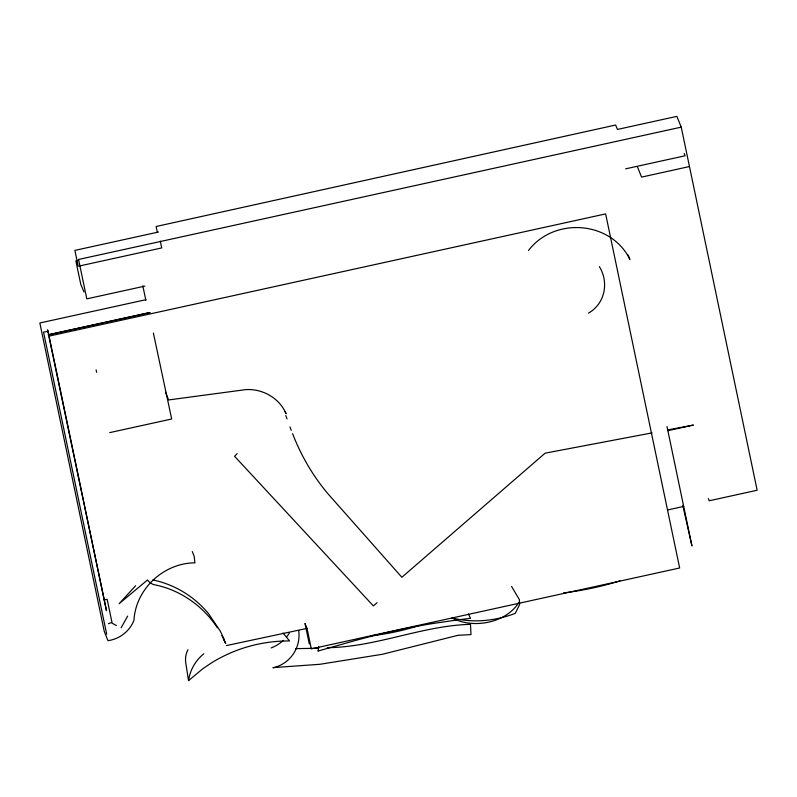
<?xml version="1.0" encoding="UTF-8"?>
<svg xmlns="http://www.w3.org/2000/svg" width="797" height="797" viewBox="0 0 797 797"><rect width="100%" height="100%" fill="white"/><g stroke="black" fill="none" stroke-linecap="round" stroke-linejoin="round"><path stroke-width="1.2" d="M518.817 602.432C506.244 623.055 472.9 629.271 451.989 617.924C473 623.244 495.136 621.062 515.27 613.371L519.614 604.505L519.375 599.613L511.574 586.413M121.154 627.757L127.63 616.111M135.61 585.745L119.122 603.708L147.525 579.977C149.169 582.208 151.46 584.012 154.17 584.709C179.893 589.631 203.016 605.889 217.332 627.717M237.147 453.613L234.577 456.292L373.365 605.909L377.081 602.681M528.531 250.407C554.304 216.704 611 220.749 629.879 259.433L628.086 254.99M588.465 313.131C605.043 303.707 609.147 282.347 599.364 266.606M108.432 623.732L111.261 622.636M318.172 651L355.601 640.449A182.005 43.068 -11.8 0 1 432.512 623.563L457.617 619.907M158.404 232.047L74.898 250.388L78.216 266.258M708.344 498.553L709.24 500.765L757.15 490.245L681.236 127.141L78.564 259.473L86.803 298.865L144.835 286.113M78.285 260.3L75.864 260.838L80.776 284.36L84.024 291.981M79.431 265.989L161.721 247.927L160.297 241.122M625.665 168.825L685.121 155.774L684.215 153.522M145.891 299.702L39.85 322.984L104.287 631.483L107.993 640.649C119.49 639.144 129.791 631.144 133.956 620.305C135.679 588.983 163.704 562.991 194.936 562.841L194.129 556.137L192.276 551.554M49.006 337.111L106.489 610.711L48.049 331.163L43.556 332.15L106.698 634.213M48.169 334.889L150.085 312.504L48.497 334.68L49.075 336.105L605.63 213.905L679.652 567.992L311.298 648.878L307.014 628.395L305.002 623.413L309.286 643.896M109.727 432.612L171.674 419.003L153.383 333.086M667.846 430.679L693.4 425.07L667.876 429.902M104.268 599.952L107.147 599.314L112.148 623.244L116.382 625.515M667.547 509.96L683.696 506.414M226.418 645.57L307.014 628.395M652.076 432.891L545.108 453.174L401.867 577.277L327.975 493.801C312.882 475.919 300.977 455.466 292.579 433.638M459.979 619.618L470.569 618.303L468.347 613.989M318.72 648.24L295.538 648.648M327.248 647.692C376.214 647.204 421.752 625.645 470.509 624.34L470.987 634.621L458.026 635.289L382.53 654.247L319.826 664.299L273.122 667.627M283.015 633.007L289.58 640.967A142.464 138.479 -5.4 0 0 210.348 663.622L202.707 668.822L188.53 680.628L185.791 663.104A23.571 21.37 42.1 0 1 187.972 649.714M221.875 635.468L225.7 643.587L223.668 638.566M681.236 127.141L676.882 116.372L617.436 129.433L615.633 125.029L156.132 226.497L157.318 232.166M689.465 166.533L641.575 177.113L637.51 167.051M285.167 411.491L286.063 413.713C279.418 397.982 262.512 388.528 245.735 389.623L168.625 399.945L165.487 392.174M48.049 331.163L47.501 329.819L47.91 332.857M285.784 415.536L287.04 418.943M289.969 426.893L291.224 430.3M682.8 505.408L691.945 545.975L666.999 426.525M142.822 285.814L145.861 300.339M96.118 369.908L96.616 372.309M318.641 646.457A27.576 26.769 -22 0 1 318.023 650.97M188.58 680.628A42.978 41.773 -5.4 0 1 203.833 653.759M224.385 640.549A62.564 60.731 -22 0 0 219.842 630.437L208.425 613.521A105.722 102.624 -22 0 0 193.791 599.214A100.91 97.951 -22 0 0 155.076 580.395A16.657 16.169 -22 0 1 152.885 579.867M289.351 633.087A39.412 37.09 18.1 0 1 286.591 636.923M283.333 640.38A39.412 37.09 18.1 0 1 271.149 647.941M298.716 630.537A34.151 33.584 52.9 0 1 273.152 667.756M418.804 625.575A239.409 228.729 27.1 0 1 371.183 635.757M619.917 580.903A310.412 301.316 -22 0 1 563.499 592.908"/></g></svg>
